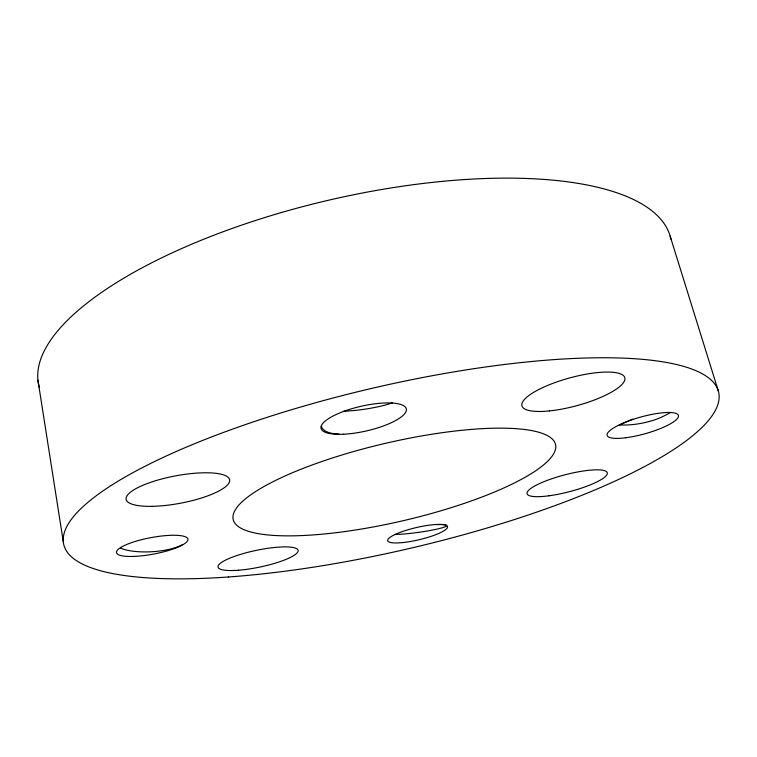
<?xml version="1.0" encoding="UTF-8"?>
<svg xmlns="http://www.w3.org/2000/svg" width="757" height="757" viewBox="0 0 757 757"><rect width="100%" height="100%" fill="white"/><g stroke="black" fill="none" stroke-linecap="round" stroke-linejoin="round"><path stroke-width="1.14" d="M670.115 236.061L718.384 391.17M37.945 380.203L63.247 541.501M39.364 387.47A324.393 114.562 -13.1 0 1 326.92 200.605A324.393 114.562 -13.1 0 1 670.891 239.127M619.368 424.876A36.516 12.746 -10.4 0 0 662.451 416.719A36.525 4.551 -20.6 0 0 670.759 412.319M619.311 425.103A36.525 4.551 -20.6 0 1 632.833 419.132M392.467 402.781A43.064 8.403 -7.3 0 1 343.564 411.25M338.824 433.979A43.168 16.947 -18.8 0 1 321.347 426.03M182.418 544.633A35.853 10.863 -3.4 0 1 120.448 548.011M446.034 525.046A30.384 3.037 -7.6 0 1 432.029 530.146A30.384 3.037 -7.6 0 1 397.198 534.461M436.666 524.629A30.384 3.037 -7.6 0 1 445.589 524.923M397.188 534.442A30.327 9.5 -19.1 0 1 394.501 534.47M317.76 534.565A165.48 39.686 -13.1 0 0 555.714 445.542A165.48 39.686 -13.1 0 0 309.594 465.915A165.48 39.686 -13.1 0 0 317.76 534.565M228.406 576.985A336.203 82.239 -13.1 0 0 719.15 396.413A336.203 82.239 -13.1 0 0 225.946 431.518A336.203 82.239 -13.1 0 0 228.406 576.985M152.053 506.338A52.649 13.891 -10.7 0 0 229.674 480.43A52.649 13.891 -10.7 0 0 151.892 481.906A52.649 13.891 -10.7 0 0 152.053 506.338M549.336 410.928A53.312 14.317 -15.3 0 0 624.894 378.15A53.312 14.317 -15.3 0 0 545.911 386.165A53.312 14.317 -15.3 0 0 549.336 410.928M548.863 495.807A41.446 8.724 -14.6 0 0 607.284 472.879A41.446 8.724 -14.6 0 0 545.343 481.111A41.446 8.724 -14.6 0 0 548.863 495.807M238.597 570.22A40.925 8.545 -11.8 0 0 298.154 550.566A40.925 8.545 -11.8 0 0 237.414 555.364A40.925 8.545 -11.8 0 0 238.597 570.22M402.743 542.57A30.753 6.245 -13.2 0 0 447.548 526.919A30.753 6.245 -13.2 0 0 402.412 531.556A30.753 6.245 -13.2 0 0 402.743 542.57M625.925 437.735A37.027 8.62 -15.6 0 0 678.499 415.763A37.027 8.62 -15.6 0 0 623.919 422.803A37.027 8.62 -15.6 0 0 625.925 437.735M343.669 434.215A43.726 12.614 -12.9 0 0 406.386 409.234A43.726 12.614 -12.9 0 0 341.047 412.404A43.726 12.614 -12.9 0 0 343.669 434.215M134.292 556.395A36.355 8.327 -10.7 0 0 187.963 539.476A36.355 8.327 -10.7 0 0 134.368 541.719A36.355 8.327 -10.7 0 0 134.292 556.395"/></g></svg>
